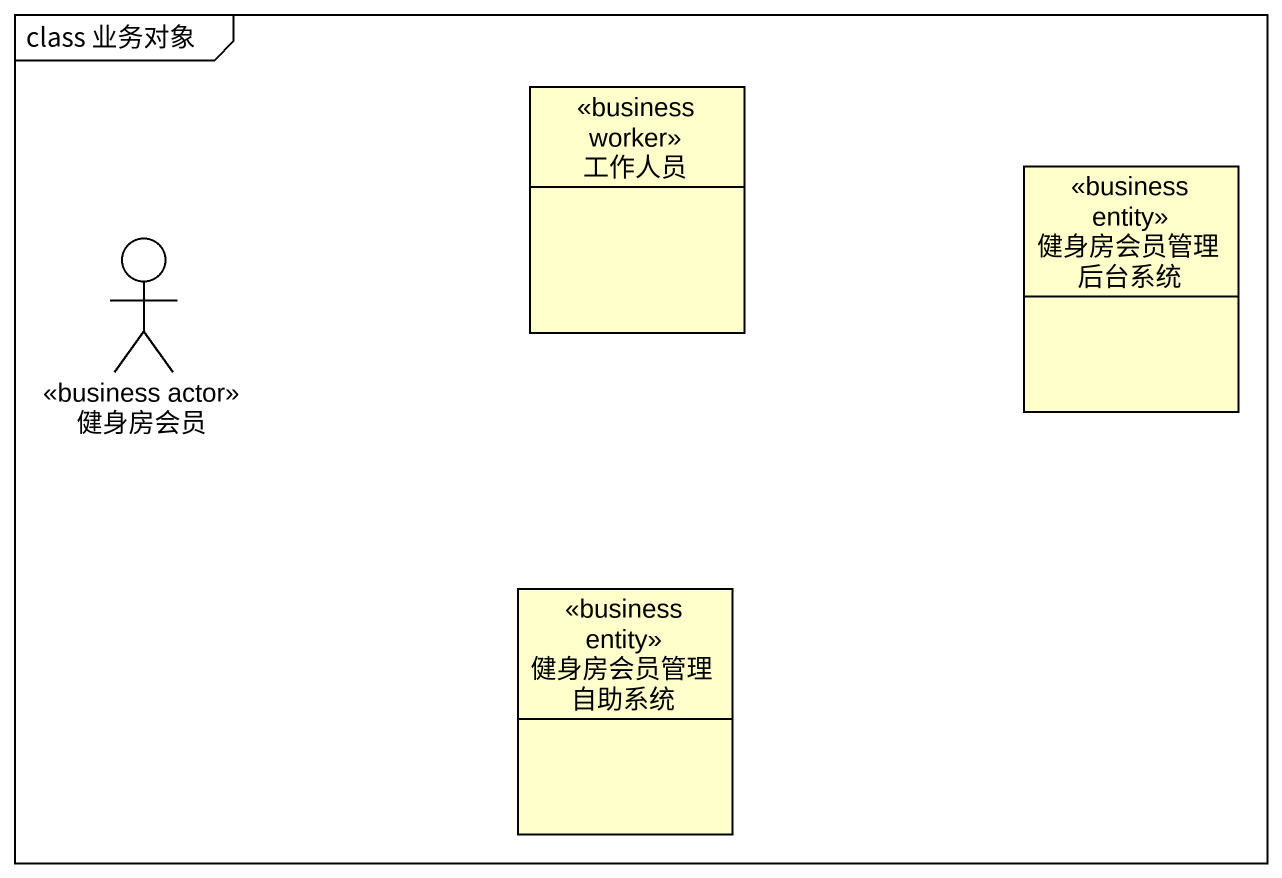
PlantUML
@startuml
mainframe class 业务对象
allowmixing
hide circle
hide empty members
class 工作人员 <<business worker>>
class 健身房会员管理后台系统 <<business entity>>
actor 健身房会员 <<business actor>>
class 健身房会员管理自助系统 <<business entity>>
@enduml
